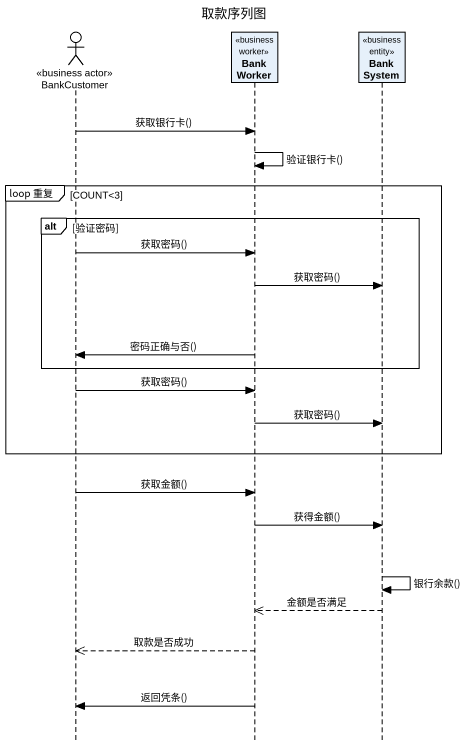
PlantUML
@startuml
title 取款序列图
hide footbox
actor BankCustomer <<business actor>>
participant "Bank Worker" as Bank_Worker <<business worker>>
participant "Bank System" as Bank_System <<business entity>>

BankCustomer -> Bank_Worker : 获取银行卡()
Bank_Worker -> Bank_Worker : 验证银行卡()
group loop 重复 [COUNT<3]
  alt 验证密码
    BankCustomer -> Bank_Worker : 获取密码()
    Bank_Worker -> Bank_System : 获取密码()
    Bank_Worker -> BankCustomer : 密码正确与否()
  end
  BankCustomer -> Bank_Worker : 获取密码()
  Bank_Worker -> Bank_System : 获取密码()
end
BankCustomer -> Bank_Worker : 获取金额()
Bank_Worker -> Bank_System : 获得金额()
Bank_System -> Bank_System : 银行余款()
Bank_System -->> Bank_Worker : 金额是否满足
Bank_Worker -->> BankCustomer : 取款是否成功
Bank_Worker -> BankCustomer : 返回凭条()
@enduml
